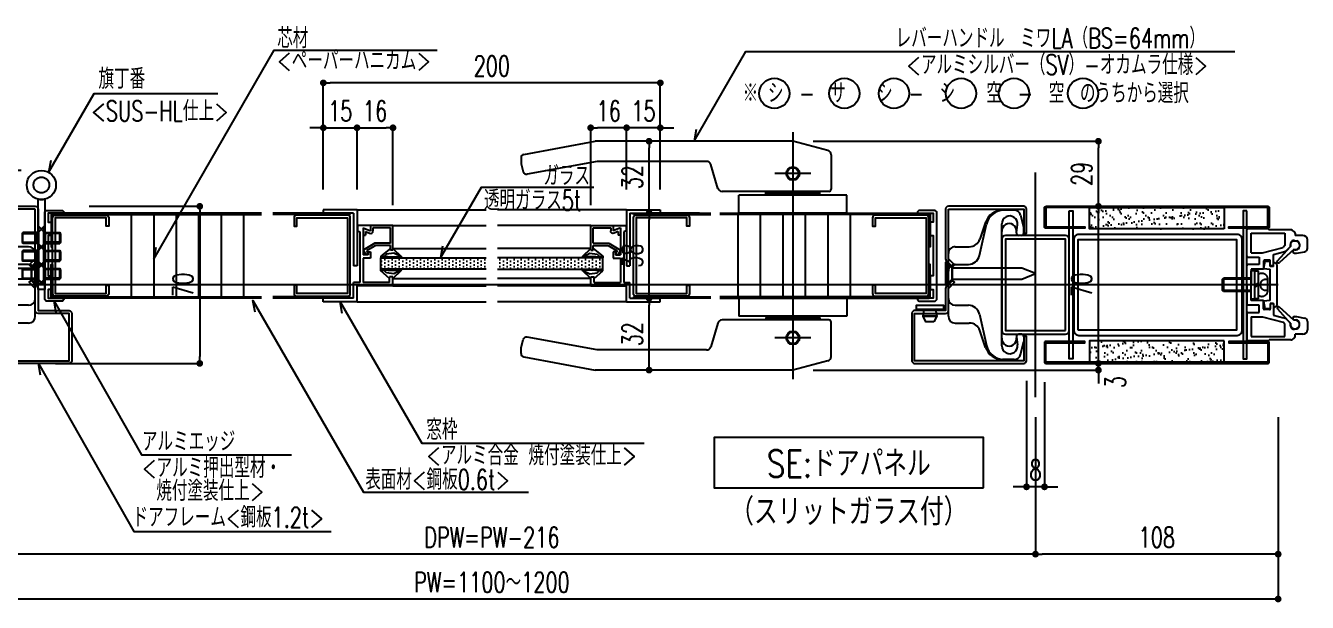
# Model space of a CAD drawing. Extents: x 21 to 47673, y 9 to 26406.
# Drawn here: x 3217 to 3788, y 17802 to 18059 of the extents above; entities that cross this region are included whole.
import ezdxf
from ezdxf.enums import TextEntityAlignment as Align

# ---------------------------------------------------------------- set-up
doc = ezdxf.new("R2010")
doc.units = 0
doc.header["$LTSCALE"] = 10
doc.header["$PDMODE"] = 35
doc.header["$PDSIZE"] = 5
doc.linetypes.add('HIDDEN', pattern=[9.525, 6.35, -3.175])
for name, color, linetype in [('_基準', 1, 'Continuous'), ('_文字', 3, 'Continuous'), ('_製品', 4, 'Continuous'), ('_製品寸法', 9, 'Continuous')]:
    doc.layers.add(name, color=color, linetype=linetype)
doc.styles.add('OKAMURA', font='simplex8.shx', dxfattribs={"width": 0.7, "bigfont": 'BIGFONT.shx'})
doc.dimstyles.new('OKAMURA-003', dxfattribs={"dimscale": 3, "dimtxt": 3, "dimasz": 1, "dimexe": 0, "dimexo": 3, "dimgap": 1, "dimtad": 1, "dimdec": 3, "dimdsep": 46, "dimtxsty": 'OKAMURA', "dimblk1": 'DOT', "dimblk2": 'DOT', "dimsah": 1, "dimcen": 0, "dimclrd": 9, "dimclre": 9, "dimclrt": 3, "dimadec": 0, "dimazin": 0, "dimtfac": 1, "dimtdec": 3, "dimtix": 1, "dimtmove": 2, "dimatfit": 3, "dimldrblk": 'NONE', "dimfxl": 0, "dimtolj": 1, "dimarcsym": 0})

# ---------------------------------------------------------------- blocks, each defined once
blk = doc.blocks.new('P15BASE_TAYNAM_TV')
at = {"layer": '_基準'}
for p, q in [((64, -55), (64, 55)), ((56, 36.6), (72, 36.6)), ((56, -36.6), (72, -36.6))]:
    blk.add_line(p, q, dxfattribs=at)
at = {"layer": '_製品'}
for p, q in [((48.49, 46.89), (64, 51)), ((64, 51), (152, 51)), ((183.77, 45.13), (152, 51)), ((47, 44.96), (47, 29.6)), ((97.43, 30.01), (100.57, 40.59)), ((102.48, 42), (151.18, 42)), ((151.18, 42), (182.3, 36.25)), ((185, 41), (184.02, 37.34)), ((185, 43.66), (185, 41)), ((48, 28.6), (95.52, 28.6)), ((55, 28.6), (55, 28.5)), ((73, 28.6), (73, 28.5)), ((40, 19), (40, 27)), ((40, 27), (88, 27)), ((52, 27.5), (52, 28.5)), ((76, 28.5), (52, 28.5)), ((76, 27.5), (52, 27.5)), ((52.5, 27.3), (52.5, 27.5)), ((52.5, 27), (52.5, 27.3)), ((75.5, 27.3), (52.5, 27.3)), ((75.5, 27.3), (75.5, 27.5)), ((75.5, 27), (75.5, 27.3)), ((76, 27.5), (76, 28.5)), ((88, 19), (88, 27)), ((40, 19), (88, 19)), ((40, -19), (40, -27)), ((40, -19), (88, -19)), ((88, -19), (88, -27)), ((40, -27), (88, -27)), ((52, -27.5), (52, -28.5)), ((76, -27.5), (52, -27.5)), ((76, -28.5), (52, -28.5)), ((52.5, -27), (52.5, -27.3)), ((75.5, -27.3), (52.5, -27.3)), ((52.5, -27.3), (52.5, -27.5)), ((55, -28.6), (55, -28.5)), ((73, -28.6), (73, -28.5)), ((75.5, -27), (75.5, -27.3)), ((75.5, -27.3), (75.5, -27.5)), ((76, -27.5), (76, -28.5)), ((47, -44.96), (47, -29.6)), ((48, -28.6), (95.52, -28.6)), ((97.43, -30.01), (100.57, -40.59)), ((151.18, -42), (182.3, -36.25)), ((185, -41), (184.02, -37.34)), ((102.48, -42), (151.18, -42)), ((183.77, -45.13), (152, -51)), ((185, -43.66), (185, -41)), ((48.49, -46.89), (64, -51)), ((64, -51), (152, -51))]:
    blk.add_line(p, q, dxfattribs=at)
for centre, radius in [((64, 36.6), 3), ((64, 36.6), 2.55), ((64, -36.6), 3), ((64, -36.6), 2.55)]:
    blk.add_circle(centre, radius, dxfattribs=at)
for centre, radius, start, end in [((49, 44.96), 2, 104.8265, 180), ((102.48, 40), 2, 90, 162.8973), ((183.5, 43.66), 1.5, 0, 79.5352), ((182.57, 37.73), 1.5, 259.5352, 345), ((48, 29.6), 1, 180, 270), ((95.52, 30.6), 2, 270, 342.8973), ((48, -29.6), 1, 90, 180), ((95.52, -30.6), 2, 17.1027, 90), ((182.57, -37.73), 1.5, 15, 100.4648), ((49, -44.96), 2, 180, 255.1735), ((102.48, -40), 2, 197.1027, 270), ((183.5, -43.66), 1.5, 280.4648, 0)]:
    blk.add_arc(centre, radius, start, end, dxfattribs=at)
blk = doc.blocks.new('_DOT')
at = {"color": 0, "linetype": 'ByBlock'}
blk.add_line((-0.5, 0), (-1, 0), dxfattribs=at)
at = {"color": 0, "linetype": 'ByBlock', "const_width": 0.5}
blk.add_lwpolyline([(-0.25, 0, 1), (0.25, 0, 1)], format="xyb", close=True, dxfattribs=at)
blk = doc.blocks.new('*D2319')
at = {"layer": '_製品寸法', "color": 9, "lineweight": -2, "transparency": 16777216}
for p, q in [((0, -59), (0, -140)), ((700, -59), (700, -140)), ((697, -140), (3, -140))]:
    blk.add_line(p, q, dxfattribs=at)
at = {"layer": 'Defpoints', "color": 0, "transparency": 16777216}
for p in [(0, -50), (700, -50), (0, -140)]:
    blk.add_point(p, dxfattribs=at)
at = {"layer": '_製品寸法', "color": 9, "lineweight": -2, "transparency": 16777216, "xscale": 3, "yscale": 3, "zscale": 3, "rotation": 180}
blk.add_blockref('_DOT', (0, -140), dxfattribs=at)
at = {"layer": '_製品寸法', "color": 9, "lineweight": -2, "transparency": 16777216, "xscale": 3, "yscale": 3, "zscale": 3}
blk.add_blockref('_DOT', (700, -140), dxfattribs=at)
at = {"layer": '_製品寸法', "color": 3, "transparency": 16777216, "insert": (350, -132.5), "char_height": 9, "attachment_point": 5, "style": 'OKAMURA'}
blk.add_mtext('\\A1;PW=1100～1200', dxfattribs=at)
blk = doc.blocks.new('_None')
blk = doc.blocks.new('*D2320')
at = {"layer": '_製品寸法', "color": 9, "lineweight": -2, "transparency": 16777216}
for p, q in [((592, -59), (592, -120)), ((700, -59), (700, -120)), ((697, -120), (595, -120))]:
    blk.add_line(p, q, dxfattribs=at)
at = {"layer": 'Defpoints', "color": 0, "transparency": 16777216}
for p in [(592, -50), (700, -50), (592, -120)]:
    blk.add_point(p, dxfattribs=at)
at = {"layer": '_製品寸法', "color": 9, "lineweight": -2, "transparency": 16777216, "xscale": 3, "yscale": 3, "zscale": 3, "rotation": 180}
blk.add_blockref('_DOT', (592, -120), dxfattribs=at)
at = {"layer": '_製品寸法', "color": 9, "lineweight": -2, "transparency": 16777216, "xscale": 3, "yscale": 3, "zscale": 3}
blk.add_blockref('_DOT', (700, -120), dxfattribs=at)
at = {"layer": '_製品寸法', "color": 3, "transparency": 16777216, "insert": (646, -112.5), "char_height": 9, "attachment_point": 5, "style": 'OKAMURA'}
blk.add_mtext('\\A1;108', dxfattribs=at)
blk = doc.blocks.new('*D2321')
at = {"layer": '_製品寸法', "color": 9, "lineweight": -2, "transparency": 16777216}
for p, q in [((108, -59), (108, -120)), ((592, -59), (592, -120)), ((589, -120), (111, -120))]:
    blk.add_line(p, q, dxfattribs=at)
at = {"layer": 'Defpoints', "color": 0, "transparency": 16777216}
for p in [(108, -50), (592, -50), (108, -120)]:
    blk.add_point(p, dxfattribs=at)
at = {"layer": '_製品寸法', "color": 9, "lineweight": -2, "transparency": 16777216, "xscale": 3, "yscale": 3, "zscale": 3, "rotation": 180}
blk.add_blockref('_DOT', (108, -120), dxfattribs=at)
at = {"layer": '_製品寸法', "color": 9, "lineweight": -2, "transparency": 16777216, "xscale": 3, "yscale": 3, "zscale": 3}
blk.add_blockref('_DOT', (592, -120), dxfattribs=at)
at = {"layer": '_製品寸法', "color": 3, "transparency": 16777216, "insert": (350, -112.5), "char_height": 9, "attachment_point": 5, "style": 'OKAMURA'}
blk.add_mtext('\\A1;DPW=PW-216', dxfattribs=at)
blk = doc.blocks.new('*D2323')
at = {"layer": '_製品寸法', "color": 9, "lineweight": -2, "transparency": 16777216}
for p, q in [((588, -42.8), (588, -90)), ((596, -43.4), (596, -90)), ((585, -90), (582, -90)), ((596, -90), (588, -90)), ((599, -90), (602, -90))]:
    blk.add_line(p, q, dxfattribs=at)
at = {"layer": 'Defpoints', "color": 0, "transparency": 16777216}
for p in [(588, -33.8), (596, -34.4), (588, -90)]:
    blk.add_point(p, dxfattribs=at)
at = {"layer": '_製品寸法', "color": 9, "lineweight": -2, "transparency": 16777216, "xscale": 3, "yscale": 3, "zscale": 3}
blk.add_blockref('_DOT', (588, -90), dxfattribs=at)
at = {"layer": '_製品寸法', "color": 9, "lineweight": -2, "transparency": 16777216, "xscale": 3, "yscale": 3, "zscale": 3, "rotation": 180}
blk.add_blockref('_DOT', (596, -90), dxfattribs=at)
at = {"layer": '_製品寸法', "color": 3, "transparency": 16777216, "insert": (592, -82.5), "char_height": 9, "attachment_point": 5, "style": 'OKAMURA'}
blk.add_mtext('\\A1;8', dxfattribs=at)
blk = doc.blocks.new('*D2325')
at = {"layer": '_製品寸法', "color": 9, "lineweight": -2, "transparency": 16777216}
for p, q in [((140.5, 51), (63.73, 51)), ((63.73, 48), (63.73, 38)), ((94.4, 35), (63.73, 35))]:
    blk.add_line(p, q, dxfattribs=at)
at = {"layer": 'Defpoints', "color": 0, "transparency": 16777216}
for p in [(149.5, 51), (63.73, 35), (103.4, 35)]:
    blk.add_point(p, dxfattribs=at)
at = {"layer": '_製品寸法', "color": 9, "lineweight": -2, "transparency": 16777216, "xscale": 3, "yscale": 3, "zscale": 3}
for p, rotation in [((63.73, 51), 90), ((63.73, 35), 270)]:
    blk.add_blockref('_DOT', p, dxfattribs=dict(at, rotation=rotation))
at = {"layer": '_製品寸法', "color": 3, "transparency": 16777216, "insert": (56.23, 43), "char_height": 9, "attachment_point": 5, "rotation": 90, "style": 'OKAMURA'}
blk.add_mtext('\\A1;16', dxfattribs=at)
blk = doc.blocks.new('*D2326')
at = {"layer": '_製品寸法', "color": 9, "lineweight": -2, "transparency": 16777216}
for p, q in [((170.8, 35), (220, 35)), ((220, 32), (220, -32)), ((155.8, -35), (220, -35))]:
    blk.add_line(p, q, dxfattribs=at)
at = {"layer": 'Defpoints', "color": 0, "transparency": 16777216}
for p in [(161.8, 35), (146.8, -35), (220, -35)]:
    blk.add_point(p, dxfattribs=at)
at = {"layer": '_製品寸法', "color": 9, "lineweight": -2, "transparency": 16777216, "xscale": 3, "yscale": 3, "zscale": 3}
for p, rotation in [((220, 35), 90), ((220, -35), 270)]:
    blk.add_blockref('_DOT', p, dxfattribs=dict(at, rotation=rotation))
at = {"layer": '_製品寸法', "color": 3, "transparency": 16777216, "insert": (212.5, 0), "char_height": 9, "attachment_point": 5, "rotation": 90, "style": 'OKAMURA'}
blk.add_mtext('\\A1;70', dxfattribs=at)
blk = doc.blocks.new('*D2327')
at = {"layer": '_製品寸法', "color": 9, "lineweight": -2, "transparency": 16777216}
for p, q in [((275, 42.5), (275, 90)), ((422, 90), (278, 90)), ((425, 42.5), (425, 90))]:
    blk.add_line(p, q, dxfattribs=at)
at = {"layer": 'Defpoints', "color": 0, "transparency": 16777216}
for p in [(275, 90), (275, 33.5), (425, 33.5)]:
    blk.add_point(p, dxfattribs=at)
at = {"layer": '_製品寸法', "color": 9, "lineweight": -2, "transparency": 16777216, "xscale": 3, "yscale": 3, "zscale": 3, "rotation": 180}
blk.add_blockref('_DOT', (275, 90), dxfattribs=at)
at = {"layer": '_製品寸法', "color": 9, "lineweight": -2, "transparency": 16777216, "xscale": 3, "yscale": 3, "zscale": 3}
blk.add_blockref('_DOT', (425, 90), dxfattribs=at)
at = {"layer": '_製品寸法', "color": 3, "transparency": 16777216, "insert": (350, 97.5), "char_height": 9, "attachment_point": 5, "style": 'OKAMURA'}
blk.add_mtext('\\A1;200', dxfattribs=at)
blk = doc.blocks.new('*D2328')
at = {"layer": '_製品寸法', "color": 9, "lineweight": -2, "transparency": 16777216}
for p, q in [((407, 70), (404, 70)), ((410, 42.5), (410, 70)), ((425, 70), (410, 70)), ((425, 42.5), (425, 70)), ((428, 70), (431, 70))]:
    blk.add_line(p, q, dxfattribs=at)
at = {"layer": 'Defpoints', "color": 0, "transparency": 16777216}
for p in [(410, 70), (410, 33.5), (425, 33.5)]:
    blk.add_point(p, dxfattribs=at)
at = {"layer": '_製品寸法', "color": 9, "lineweight": -2, "transparency": 16777216, "xscale": 3, "yscale": 3, "zscale": 3}
blk.add_blockref('_DOT', (410, 70), dxfattribs=at)
at = {"layer": '_製品寸法', "color": 9, "lineweight": -2, "transparency": 16777216, "xscale": 3, "yscale": 3, "zscale": 3, "rotation": 180}
blk.add_blockref('_DOT', (425, 70), dxfattribs=at)
at = {"layer": '_製品寸法', "color": 3, "transparency": 16777216, "insert": (417.5, 77.5), "char_height": 9, "attachment_point": 5, "style": 'OKAMURA'}
blk.add_mtext('\\A1;15', dxfattribs=at)
blk = doc.blocks.new('*D2329')
at = {"layer": '_製品寸法', "color": 9, "lineweight": -2, "transparency": 16777216}
for p, q in [((394, 35.5), (394, 70)), ((407, 70), (397, 70)), ((410, 42.5), (410, 70))]:
    blk.add_line(p, q, dxfattribs=at)
at = {"layer": 'Defpoints', "color": 0, "transparency": 16777216}
for p in [(394, 70), (410, 33.5), (394, 26.5)]:
    blk.add_point(p, dxfattribs=at)
at = {"layer": '_製品寸法', "color": 9, "lineweight": -2, "transparency": 16777216, "xscale": 3, "yscale": 3, "zscale": 3, "rotation": 180}
blk.add_blockref('_DOT', (394, 70), dxfattribs=at)
at = {"layer": '_製品寸法', "color": 9, "lineweight": -2, "transparency": 16777216, "xscale": 3, "yscale": 3, "zscale": 3}
blk.add_blockref('_DOT', (410, 70), dxfattribs=at)
at = {"layer": '_製品寸法', "color": 3, "transparency": 16777216, "insert": (402, 77.5), "char_height": 9, "attachment_point": 5, "style": 'OKAMURA'}
blk.add_mtext('\\A1;16', dxfattribs=at)
blk = doc.blocks.new('*D2330')
at = {"layer": '_製品寸法', "color": 9, "lineweight": -2, "transparency": 16777216}
for p, q in [((272, 70), (269, 70)), ((275, 42.5), (275, 70)), ((275, 70), (290, 70)), ((290, 42.5), (290, 70)), ((293, 70), (296, 70))]:
    blk.add_line(p, q, dxfattribs=at)
at = {"layer": 'Defpoints', "color": 0, "transparency": 16777216}
for p in [(290, 70), (275, 33.5), (290, 33.5)]:
    blk.add_point(p, dxfattribs=at)
at = {"layer": '_製品寸法', "color": 9, "lineweight": -2, "transparency": 16777216, "xscale": 3, "yscale": 3, "zscale": 3}
blk.add_blockref('_DOT', (275, 70), dxfattribs=at)
at = {"layer": '_製品寸法', "color": 9, "lineweight": -2, "transparency": 16777216, "xscale": 3, "yscale": 3, "zscale": 3, "rotation": 180}
blk.add_blockref('_DOT', (290, 70), dxfattribs=at)
at = {"layer": '_製品寸法', "color": 3, "transparency": 16777216, "insert": (282.5, 77.5), "char_height": 9, "attachment_point": 5, "style": 'OKAMURA'}
blk.add_mtext('\\A1;15', dxfattribs=at)
blk = doc.blocks.new('*D2331')
at = {"layer": '_製品寸法', "color": 9, "lineweight": -2, "transparency": 16777216}
for p, q in [((290, 42.5), (290, 70)), ((293, 70), (303, 70)), ((306, 35.5), (306, 70))]:
    blk.add_line(p, q, dxfattribs=at)
at = {"layer": 'Defpoints', "color": 0, "transparency": 16777216}
for p in [(306, 70), (290, 33.5), (306, 26.5)]:
    blk.add_point(p, dxfattribs=at)
at = {"layer": '_製品寸法', "color": 9, "lineweight": -2, "transparency": 16777216, "xscale": 3, "yscale": 3, "zscale": 3, "rotation": 180}
blk.add_blockref('_DOT', (290, 70), dxfattribs=at)
at = {"layer": '_製品寸法', "color": 9, "lineweight": -2, "transparency": 16777216, "xscale": 3, "yscale": 3, "zscale": 3}
blk.add_blockref('_DOT', (306, 70), dxfattribs=at)
at = {"layer": '_製品寸法', "color": 3, "transparency": 16777216, "insert": (298, 77.5), "char_height": 9, "attachment_point": 5, "style": 'OKAMURA'}
blk.add_mtext('\\A1;16', dxfattribs=at)
blk = doc.blocks.new('*D2332')
at = {"layer": '_製品寸法', "color": 9, "lineweight": -2, "transparency": 16777216}
for p, q in [((442.5, -6), (420, -6)), ((420, -35), (420, -9)), ((475, -38), (420, -38))]:
    blk.add_line(p, q, dxfattribs=at)
at = {"layer": 'Defpoints', "color": 0, "transparency": 16777216}
for p in [(420, -6), (451.5, -6), (484, -38)]:
    blk.add_point(p, dxfattribs=at)
at = {"layer": '_製品寸法', "color": 9, "lineweight": -2, "transparency": 16777216, "xscale": 3, "yscale": 3, "zscale": 3}
for p, rotation in [((420, -6), 90), ((420, -38), 270)]:
    blk.add_blockref('_DOT', p, dxfattribs=dict(at, rotation=rotation))
at = {"layer": '_製品寸法', "color": 3, "transparency": 16777216, "insert": (412.5, -22), "char_height": 9, "attachment_point": 5, "rotation": 90, "style": 'OKAMURA'}
blk.add_mtext('\\A1;32', dxfattribs=at)
blk = doc.blocks.new('*D2333')
at = {"layer": '_製品寸法', "color": 9, "lineweight": -2, "transparency": 16777216}
for p, q in [((442.5, 32), (420, 32)), ((420, -3), (420, 29)), ((442.5, -6), (420, -6))]:
    blk.add_line(p, q, dxfattribs=at)
at = {"layer": 'Defpoints', "color": 0, "transparency": 16777216}
for p in [(420, 32), (451.5, 32), (451.5, -6)]:
    blk.add_point(p, dxfattribs=at)
at = {"layer": '_製品寸法', "color": 9, "lineweight": -2, "transparency": 16777216, "xscale": 3, "yscale": 3, "zscale": 3}
for p, rotation in [((420, 32), 90), ((420, -6), 270)]:
    blk.add_blockref('_DOT', p, dxfattribs=dict(at, rotation=rotation))
at = {"layer": '_製品寸法', "color": 3, "transparency": 16777216, "insert": (412.5, 13), "char_height": 9, "attachment_point": 5, "rotation": 90, "style": 'OKAMURA'}
blk.add_mtext('\\A1;38', dxfattribs=at)
blk = doc.blocks.new('*D2334')
at = {"layer": '_製品寸法', "color": 9, "lineweight": -2, "transparency": 16777216}
for p, q in [((475, 64), (420, 64)), ((420, 35), (420, 61)), ((442.5, 32), (420, 32))]:
    blk.add_line(p, q, dxfattribs=at)
at = {"layer": 'Defpoints', "color": 0, "transparency": 16777216}
for p in [(420, 64), (484, 64), (451.5, 32)]:
    blk.add_point(p, dxfattribs=at)
at = {"layer": '_製品寸法', "color": 9, "lineweight": -2, "transparency": 16777216, "xscale": 3, "yscale": 3, "zscale": 3}
for p, rotation in [((420, 64), 90), ((420, 32), 270)]:
    blk.add_blockref('_DOT', p, dxfattribs=dict(at, rotation=rotation))
at = {"layer": '_製品寸法', "color": 3, "transparency": 16777216, "insert": (412.5, 48), "char_height": 9, "attachment_point": 5, "rotation": 90, "style": 'OKAMURA'}
blk.add_mtext('\\A1;32', dxfattribs=at)
blk = doc.blocks.new('*D2335')
at = {"layer": '_製品寸法', "color": 9, "lineweight": -2, "transparency": 16777216}
for p, q in [((620, -32), (620, -29)), ((493, -38), (620, -38)), ((605.6, -35), (620, -35)), ((620, -38), (620, -35)), ((620, -41), (620, -44))]:
    blk.add_line(p, q, dxfattribs=at)
at = {"layer": 'Defpoints', "color": 0, "transparency": 16777216}
for p in [(484, -38), (596.6, -35), (620, -35)]:
    blk.add_point(p, dxfattribs=at)
at = {"layer": '_製品寸法', "color": 9, "lineweight": -2, "transparency": 16777216, "xscale": 3, "yscale": 3, "zscale": 3}
for p, rotation in [((620, -35), 270), ((620, -38), 90)]:
    blk.add_blockref('_DOT', p, dxfattribs=dict(at, rotation=rotation))
at = {"layer": '_製品寸法', "color": 3, "transparency": 16777216, "insert": (627.5, -43.32), "char_height": 9, "attachment_point": 5, "rotation": 90, "style": 'OKAMURA'}
blk.add_mtext('\\A1;3', dxfattribs=at)
blk = doc.blocks.new('*D2336')
at = {"layer": '_製品寸法', "color": 9, "lineweight": -2, "transparency": 16777216}
for p, q in [((605.6, 35), (620, 35)), ((620, -32), (620, 32)), ((605.6, -35), (620, -35))]:
    blk.add_line(p, q, dxfattribs=at)
at = {"layer": 'Defpoints', "color": 0, "transparency": 16777216}
for p in [(596.6, 35), (620, 35), (596.6, -35)]:
    blk.add_point(p, dxfattribs=at)
at = {"layer": '_製品寸法', "color": 9, "lineweight": -2, "transparency": 16777216, "xscale": 3, "yscale": 3, "zscale": 3}
for p, rotation in [((620, 35), 90), ((620, -35), 270)]:
    blk.add_blockref('_DOT', p, dxfattribs=dict(at, rotation=rotation))
at = {"layer": '_製品寸法', "color": 3, "transparency": 16777216, "insert": (612.5, 0), "char_height": 9, "attachment_point": 5, "rotation": 90, "style": 'OKAMURA'}
blk.add_mtext('\\A1;70', dxfattribs=at)
blk = doc.blocks.new('*D2337')
at = {"layer": '_製品寸法', "color": 9, "lineweight": -2, "transparency": 16777216}
for p, q in [((493, 64), (620, 64)), ((620, 38), (620, 61)), ((605.6, 35), (620, 35))]:
    blk.add_line(p, q, dxfattribs=at)
at = {"layer": 'Defpoints', "color": 0, "transparency": 16777216}
for p in [(484, 64), (620, 64), (596.6, 35)]:
    blk.add_point(p, dxfattribs=at)
at = {"layer": '_製品寸法', "color": 9, "lineweight": -2, "transparency": 16777216, "xscale": 3, "yscale": 3, "zscale": 3}
for p, rotation in [((620, 64), 90), ((620, 35), 270)]:
    blk.add_blockref('_DOT', p, dxfattribs=dict(at, rotation=rotation))
at = {"layer": '_製品寸法', "color": 3, "transparency": 16777216, "insert": (612.5, 49.5), "char_height": 9, "attachment_point": 5, "rotation": 90, "style": 'OKAMURA'}
blk.add_mtext('\\A1;29', dxfattribs=at)
blk = doc.blocks.new('AUDIT_I_130227104929-0')
for p, q in [((0, 4), (0, -4)), ((0, 4), (0.3, 4)), ((0.3, 4), (0.3, -4)), ((0.3, 4), (2.3, 2)), ((2.72, 2), (2.72, -1.88)), ((8, 1.62), (2.72, 1.62)), ((2.79, 2), (7.78, 2)), ((8, 1.62), (7.78, 2)), ((7.78, 2), (7.78, -1.88)), ((8, -1.5), (8, 1.62)), ((0, -4), (0.3, -4)), ((0.3, -4), (2.3, -1.88)), ((8, -1.5), (2.72, -1.5)), ((2.79, -1.88), (7.78, -1.88)), ((8, -1.5), (7.78, -1.88))]:
    blk.add_line(p, q)
for centre, radius, start, end in [((2.51, 2.21), 0.3, 225, 315), ((2.76, 2.09), 0.101, 249.8874, 290.1126), ((2.51, -2.09), 0.3, 45, 135), ((2.76, -1.97), 0.101, 69.8874, 110.1126)]:
    blk.add_arc(centre, radius, start, end)
blk = doc.blocks.new('A$C04476BE7')
for p, q in [((-1.5, -15), (-1.5, 0)), ((-1.5, 0), (0, 0)), ((0, -13.5), (0, 0)), ((38, -13.5), (38, 0)), ((39.5, 0), (38, 0)), ((39.5, -15), (39.5, 0)), ((-1.5, -15), (5.5, -15)), ((0, -13.5), (7, -13.5)), ((5.5, -31), (5.5, -15)), ((7, -16.2), (7, -13.5)), ((29.58, -16.2), (7, -16.2)), ((38, -13.5), (14.5, -13.5)), ((14.5, -15), (14.5, -13.5)), ((39.5, -15), (14.5, -15)), ((30, -15.2), (29.58, -16.2)), ((32.5, -15.2), (30, -15.2)), ((32.5, -31), (32.5, -15.2)), ((17.84, -17.7), (7, -17.7)), ((7, -29.5), (7, -17.7)), ((17.84, -21), (17.84, -17.7)), ((20.71, -21), (17.84, -21)), ((31.4, -17.7), (19.34, -17.7)), ((21.5, -17.7), (19.34, -18.97)), ((19.34, -19.91), (19.34, -17.7)), ((19.9, -19.91), (19.34, -18.97)), ((20.71, -19.91), (19.34, -19.91)), ((21.11, -19.21), (19.9, -19.91)), ((20.71, -19.91), (20.71, -21)), ((23.5, -23.28), (21.11, -19.21)), ((24.6, -22.98), (21.5, -17.7)), ((28.21, -17.7), (28.21, -18.8)), ((29.74, -18.8), (28.21, -18.8)), ((29.74, -18.8), (28.99, -20.57)), ((31.4, -17.7), (30, -21)), ((32.5, -21), (30, -21)), ((31.4, -22.1), (30, -22.1)), ((31.4, -29.9), (31.4, -22.1)), ((8.83, -29.5), (12.19, -25.59)), ((10.86, -31.4), (11.36, -28.12)), ((11.36, -28.12), (12.35, -27.13)), ((12.5, -28.66), (12.19, -25.59)), ((18.5, -28.66), (18.81, -25.59)), ((19.64, -28.12), (18.65, -27.13)), ((22.17, -29.9), (18.81, -25.59)), ((20.14, -31.4), (19.64, -28.12)), ((23.5, -29.9), (23.5, -23.28)), ((24.6, -29.9), (24.6, -22.98)), ((5.5, -31), (9.5, -31)), ((7, -29.5), (9.5, -29.5)), ((8.79, -31), (12.5, -34.77)), ((9.5, -31), (9.5, -29.5)), ((12.5, -34.77), (10.86, -31.4)), ((22.21, -31), (18.5, -34.77)), ((18.5, -34.77), (20.14, -31.4)), ((21.5, -29.9), (23.5, -29.9)), ((21.5, -31), (21.5, -29.9)), ((21.5, -31), (32.5, -31)), ((24.6, -29.9), (31.4, -29.9))]:
    blk.add_line(p, q)
blk.add_arc((30, -21), 1.1, 157.0113, 270)
blk = doc.blocks.new('A$C32CB7D14')
at = {"layer": '_製品'}
for p, q in [((0, 19.5), (1, 20.5)), ((0, 19.5), (0, 1.5)), ((1.5, 20.5), (1, 20.5)), ((1.5, 18.75), (1.5, 20.5)), ((1.5, 18.75), (3, 18.75)), ((3, 18.75), (3, 21)), ((5.5, 21), (3, 21)), ((3, 17.5), (6, 17.8)), ((3, 17.5), (3, 3.5)), ((6, 17.8), (5.5, 21)), ((0, 1.5), (1, 0.5)), ((1.5, 0.5), (1, 0.5)), ((1.5, 2.25), (1.5, 0.5)), ((1.5, 2.25), (3, 2.25)), ((6, 3.2), (3, 3.5)), ((3, 2.25), (3, 0)), ((5.5, 0), (6, 3.2)), ((5.5, 0), (3, 0))]:
    blk.add_line(p, q, dxfattribs=at)
blk = doc.blocks.new('A$C72ED3FC6')
at = {"layer": '_製品'}
for p, q in [((12.8, 12.5), (14.4, 12.5)), ((12.8, 12.5), (12.8, 0)), ((14.4, 12.5), (14.4, 0)), ((16, 12.5), (14.4, 12.5)), ((16, 12.5), (16, 0)), ((0.5, 9.25), (0, 8.75)), ((12.8, 8.75), (0, 8.75)), ((0, 8.75), (0, 3.75)), ((12.8, 9.25), (0.5, 9.25)), ((0.5, 3.25), (0.5, 9.25)), ((14.4, 7.17), (16, 6.25)), ((14.4, 6.25), (16, 5.33)), ((12.8, 3.75), (0, 3.75)), ((0, 3.75), (0.5, 3.25)), ((12.8, 3.25), (0.5, 3.25)), ((14.4, 0), (12.8, 0)), ((14.4, 0), (16, 0))]:
    blk.add_line(p, q, dxfattribs=at)
at = {"layer": '_製品', "linetype": 'HIDDEN', "ltscale": 0.5}
blk.add_line((20, 3.75), (20, 8.75), dxfattribs=at)
for centre, radius, start, end in [((17.54, 9.05), 2.48, 353.0727, 128.2119), ((19.36, 6.46), 2.37, 74.4113, 185.2), ((19.36, 6.04), 2.37, 174.8002, 285.5887), ((17.54, 3.45), 2.48, 231.7881, 6.9274)]:
    blk.add_arc(centre, radius, start, end, dxfattribs=at)
blk = doc.blocks.new('A$C47657887')
at = {"layer": '_製品'}
for p, q in [((2.51, 6.02), (8.92, 0.18)), ((9.77, 1.02), (3.93, 7.44))]:
    blk.add_line(p, q, dxfattribs=at)
for centre, radius, start, end in [((1.99, 7.95), 2, 345.1323, 284.8682), ((9.35, 0.6), 0.6, 225, 45)]:
    blk.add_arc(centre, radius, start, end, dxfattribs=at)
blk = doc.blocks.new('P15CEUS枠')
at = {"layer": '_製品'}
for p, q in [((-8, 22.96), (-8, 22)), ((-7.55, 23.8), (-6.75, 24.33)), ((-6.2, 24.5), (3.5, 24.5)), ((11.5, 23), (-3.5, 23)), ((-3.5, 23), (-3.5, 17.47)), ((3.91, 24.91), (3.5, 24.5)), ((4.12, 25), (13, 25)), ((11.5, 14.27), (11.5, 23)), ((13.5, 12.77), (13.5, 24.5)), ((-13.5, 16.26), (-13.5, 20)), ((-11.5, 22), (-8, 22)), ((-10, 18.11), (-10, 17.14)), ((-7.76, 19.77), (-8.76, 19.59)), ((-6, 18.29), (-6, 17.14)), ((-6, 17.14), (-4.29, 15.43)), ((-3.5, 17.47), (-2.68, 16.65)), ((-8.61, 14.14), (-12.26, 14.78)), ((-7.75, 14.14), (-8.61, 14.14)), ((-7.75, 15.64), (-8.5, 15.64)), ((1.5, 13.5), (-2.92, 14.64)), ((6.5, 14.27), (-2.68, 16.65)), ((1.5, 8.8), (1.5, 13.5)), ((11.5, 14.27), (6.5, 14.27)), ((8, 12.27), (8, 9)), ((13, 12.27), (8, 12.27)), ((1.8, 8.5), (2.7, 8.5)), ((3, 8.8), (3, 10.7)), ((3.3, 11), (5.7, 11)), ((6, 10.7), (6, 7)), ((6, 7), (11.5, 7)), ((8, 9), (13, 9)), ((11.5, 7), (11.5, 0.3)), ((13.5, 0.3), (13.5, 8.5)), ((11.5, 0.3), (11.8, 0)), ((11.5, -0.3), (11.8, 0)), ((13.5, 0.3), (13.2, 0)), ((13.2, 0), (13.5, -0.3)), ((11.5, -7), (11.5, -0.3)), ((13.5, -0.3), (13.5, -8.5)), ((1.5, -8.8), (1.5, -13.5)), ((1.8, -8.5), (2.7, -8.5)), ((3, -8.8), (3, -10.7)), ((3.3, -11), (5.7, -11)), ((6, -7), (11.5, -7)), ((6, -10.7), (6, -7)), ((8, -9), (13, -9)), ((8, -12.27), (8, -9)), ((-13.5, -16.26), (-13.5, -20)), ((-8.61, -14.14), (-12.26, -14.78)), ((-7.75, -14.14), (-8.61, -14.14)), ((-7.75, -15.64), (-8.5, -15.64)), ((-6, -17.14), (-4.29, -15.43)), ((-3.5, -17.47), (-2.68, -16.65)), ((1.5, -13.5), (-2.92, -14.64)), ((6.5, -14.27), (-2.68, -16.65)), ((11.5, -14.27), (6.5, -14.27)), ((13, -12.27), (8, -12.27)), ((11.5, -14.27), (11.5, -23)), ((13.5, -12.77), (13.5, -24.5)), ((13.5, -12.77), (13.5, -24.5)), ((-11.5, -22), (-8, -22)), ((-10, -18.11), (-10, -17.14)), ((-7.76, -19.77), (-8.76, -19.59)), ((-8, -22.96), (-8, -22)), ((-6, -18.29), (-6, -17.14)), ((-3.5, -23), (-3.5, -17.47)), ((-7.55, -23.8), (-6.75, -24.33)), ((-6.2, -24.5), (3.5, -24.5)), ((11.5, -23), (-3.5, -23)), ((3.91, -24.91), (3.5, -24.5)), ((4.12, -25), (13, -25))]:
    blk.add_line(p, q, dxfattribs=at)
for centre, radius, start, end in [((-7, 22.96), 1, 123.6901, 180), ((-6.2, 23.5), 1, 90, 123.6901), ((4.12, 24.7), 0.3, 90, 135), ((13, 24.5), 0.5, 0, 90), ((-11.5, 20), 2, 90, 180), ((-8.5, 18.11), 1.5, 100, 180), ((-8.5, 17.14), 1.5, 180, 270), ((-7.5, 18.29), 1.5, 0, 100), ((-12, 16.26), 1.5, 180, 260), ((-7.75, 14.89), 0.75, 270, 90), ((-2.17, 17.55), 3, 225, 255.5), ((13, 12.77), 0.5, 270, 0), ((1.8, 8.8), 0.3, 180, 270), ((2.7, 8.8), 0.3, 270, 0), ((3.3, 10.7), 0.3, 90, 180), ((5.7, 10.7), 0.3, 0, 90), ((13, 8.5), 0.5, 0, 90), ((1.8, -8.8), 0.3, 90, 180), ((2.7, -8.8), 0.3, 0, 90), ((3.3, -10.7), 0.3, 180, 270), ((5.7, -10.7), 0.3, 270, 360), ((13, -8.5), 0.5, 270, 0), ((-12, -16.26), 1.5, 100, 180), ((-8.5, -17.14), 1.5, 90, 180), ((-7.75, -14.89), 0.75, 270, 90), ((-2.17, -17.55), 3, 104.5, 135), ((13, -12.77), 0.5, 0, 90), ((-11.5, -20), 2, 180, 270), ((-8.5, -18.11), 1.5, 180, 260), ((-7.5, -18.29), 1.5, 260, 360), ((-7, -22.96), 1, 180, 236.3099), ((-6.2, -23.5), 1, 236.3099, 270), ((4.12, -24.7), 0.3, 225, 270), ((13, -24.5), 0.5, 270, 0)]:
    blk.add_arc(centre, radius, start, end, dxfattribs=at)
for name, p in [('A$C47657887', (-9.98, 9.71)), ('A$C32CB7D14', (0, -10.5))]:
    blk.add_blockref(name, p, dxfattribs=at)
at = {"layer": '_製品', "xscale": -1}
blk.add_blockref('A$C72ED3FC6', (24.3, -6.25), dxfattribs=at)
at = {"layer": '_製品', "xscale": -1, "rotation": 180}
blk.add_blockref('A$C47657887', (-9.98, -9.71), dxfattribs=at)
blk = doc.blocks.new('P15SE_TV2')
at = {"layer": '_製品'}
h = blk.add_hatch(dxfattribs=at)
h.set_pattern_fill('AR-SAND', color=256, scale=0.1, style=0)
h.set_pattern_definition([(37.5, (-4872.2946, -2583.4344), (-0.160003, 4.8941324), [0, -3.8608, 0, -4.318, 0, -4.1275]), (7.5, (-4872.2946, -2583.4344), (4.495233, 7.168251), [0, -2.0828, 0, -3.4798, 0, -1.3335]), (327.5, (-4875.419, -2583.4344), (7.9099237, 0.014372), [0, -1.27, 0, -4.572, 0, -5.969]), (317.5, (-4875.419, -2583.4344), (7.6355645, 2.229293), [0, -0.635, 0, -2.9972, 0, -3.429])])
h.paths.add_polyline_path([(24, 24.9), (84, 24.9), (84, 34.4), (24, 34.4)])
h = blk.add_hatch(dxfattribs=at)
h.set_pattern_fill('DOTS', color=256, angle=90, style=0)
h.set_pattern_definition([(90, (-1440.852, -38.369), (1.5875, 0.79375), [0, -1.5875])])
edge = h.paths.add_edge_path()
edge.add_line((347.5, -7), (300.59, -7))
edge.add_line((300.59, -7), (300.59, -12))
edge.add_line((300.59, -12), (347.5, -12))
h = blk.add_hatch(dxfattribs=at)
h.set_pattern_fill('DOTS', color=256, angle=90, style=0)
h.set_pattern_definition([(90, (2274.2683, -38.369), (-1.5875, 0.79375), [0, -1.5875])])
edge = h.paths.add_edge_path()
edge.add_line((352.5, -7), (399.41, -7))
edge.add_line((399.41, -7), (399.41, -12))
edge.add_line((399.41, -12), (352.5, -12))
h = blk.add_hatch(dxfattribs=at)
h.set_pattern_fill('AR-SAND', color=256, scale=0.1, style=0)
h.set_pattern_definition([(37.5, (-4872.2946, -2676.4513), (-0.160003, 4.8941324), [0, -3.8608, 0, -4.318, 0, -4.1275]), (7.5, (-4872.2946, -2676.451), (4.495233, 7.168251), [0, -2.0828, 0, -3.4798, 0, -1.3335]), (327.5, (-4875.419, -2676.4513), (7.9099237, 0.014372), [0, -1.27, 0, -4.572, 0, -5.969]), (317.5, (-4875.419, -2676.451), (7.6355645, 2.229293), [0, -0.635, 0, -2.9972, 0, -3.429])])
h.paths.add_polyline_path([(24, -24.9), (84, -24.9), (84, -34.4), (24, -34.4)])
for p, q in [((114.63, 31.03), (113.2, 25.3)), ((117.54, 33.3), (122.66, 33.3)), ((113.2, 23), (113.2, 25.3)), ((116.49, 23.13), (116.03, 26.76)), ((123, 27.2), (123, 23.94)), ((123, 27.2), (123, -27.2)), ((123, 23.94), (123, -27.2)), ((132.99, 13.01), (129.81, 27.07)), ((130.24, 27.86), (132.75, 20.4)), ((114.2, 22), (115.5, 22)), ((143.8, 17), (137.49, 17)), ((146.8, 14), (146.8, -14)), ((553.2, 14), (553.2, -14)), ((556.2, 17), (562.51, 17)), ((143.8, 9.11), (137.87, 9.11)), ((252.5, 6), (287, 6)), ((287, 5.4), (287, 6)), ((290, 7.5), (347.5, 7.5)), ((410, 7.5), (352.5, 7.5)), ((413, 6), (447.5, 6)), ((413, 5.4), (413, 6)), ((556.2, 9.11), (562.13, 9.11)), ((190.5, -31.4), (190.5, 5.4)), ((200.5, -31.4), (200.5, 5.4)), ((210.5, -31.4), (210.5, 5.4)), ((220.5, -31.4), (220.5, 5.4)), ((230.5, -31.4), (230.5, 5.4)), ((240.5, -31.4), (240.5, 5.4)), ((287, 5.4), (252.5, 5.4)), ((306, 0.5), (347.5, 0.5)), ((394, 0.5), (352.5, 0.5)), ((413, 5.4), (447.5, 5.4)), ((460.5, -31.4), (460.5, 5.4)), ((470.5, -31.4), (470.5, 5.4)), ((480.5, -31.4), (480.5, 5.4)), ((490.5, -31.4), (490.5, 5.4)), ((500.5, -31.4), (500.5, 5.4)), ((510.5, -31.4), (510.5, 5.4)), ((306, -2.79), (347.5, -2.79)), ((394, -2.79), (352.5, -2.79)), ((143.8, -9.11), (137.87, -9.11)), ((300.59, -6.19), (300.59, -7)), ((303.66, -6.5), (309.77, -6.5)), ((309.77, -6.5), (309.77, -7)), ((396.34, -6.5), (390.23, -6.5)), ((390.23, -6.5), (390.23, -7)), ((399.41, -6.19), (399.41, -7)), ((556.2, -9.11), (562.13, -9.11)), ((132.99, -13.01), (129.81, -27.07)), ((143.8, -17), (137.49, -17)), ((300.59, -12.81), (300.59, -12)), ((303.66, -12.5), (309.77, -12.5)), ((306, -16.21), (347.5, -16.21)), ((309.77, -12.5), (309.77, -12)), ((394, -16.21), (352.5, -16.21)), ((390.23, -12.5), (390.23, -12)), ((396.34, -12.5), (390.23, -12.5)), ((399.41, -12.81), (399.41, -12)), ((556.2, -17), (562.51, -17)), ((114.2, -22), (115.5, -22)), ((130.24, -27.86), (132.75, -20.4)), ((113.2, -23), (113.2, -25.3)), ((114.63, -31.03), (113.2, -25.3)), ((116.49, -23.13), (116.03, -26.76)), ((306, -26.5), (347.5, -26.5)), ((394, -26.5), (352.5, -26.5)), ((117.54, -33.3), (122.66, -33.3)), ((287, -31.4), (252.5, -31.4)), ((287, -32), (252.5, -32)), ((287, -31.4), (287, -32)), ((290, -33.5), (347.5, -33.5)), ((410, -33.5), (352.5, -33.5)), ((413, -31.4), (447.5, -31.4)), ((413, -31.4), (413, -32)), ((413, -32), (447.5, -32))]:
    blk.add_line(p, q, dxfattribs=at)
for points in [[(103.4, 35), (4.6, 35, 0.414214), (4, 34.4), (4, 25.8, 0.414214), (4.6, 25.2), (22, 25.2), (22, 25.8), (4.6, 25.8), (4.6, 34.4), (103.4, 34.4), (103.4, 25.8), (86, 25.8), (86, 25.2), (103.4, 25.2, 0.414214), (104, 25.8), (104, 34.4, 0.414214)], [(146.8, 11.5), (146.8, 1.6), (144.05, -1.15), (144.9, -2), (147.65, 0.75, 0.198912), (148, 1.6), (148, 11.5), (161.8, 11.5, 0.414214), (163, 12.7), (163, 33.8, 0.414214), (161.8, 35), (113.2, 35, 0.414214), (112, 33.8), (112, 23), (113.2, 23), (113.2, 33.8), (161.8, 33.8), (161.8, 12.7), (148, 12.7, 0.414214)], [(553.2, 11.5), (553.2, 1.6), (555.95, -1.15), (555.1, -2), (552.35, 0.75, -0.198912), (552, 1.6), (552, 11.5), (538.2, 11.5, -0.414214), (537, 12.7), (537, 33.8, -0.414214), (538.2, 35), (586.8, 35, -0.414214), (588, 33.8), (588, 23), (586.8, 23), (586.8, 33.8), (538.2, 33.8), (538.2, 12.7), (552, 12.7, -0.414214)], [(88.7, 22.5), (18.3, 22.5, 0.414214), (16, 20.2), (16, -20.2, 0.414214), (18.3, -22.5), (88.7, -22.5, 0.414214), (91, -20.2), (91, 20.2, 0.414214)], [(93, 20.4), (93, -20.4, 0.414214), (94.6, -22), (121.4, -22, 0.414214), (123, -20.4), (123, 20.4, 0.414214), (121.4, 22), (94.6, 22, 0.414214)], [(179.3, 5.1), (156.7, 5.1, 0.414214), (155.5, 3.9), (155.5, -29.9, 0.414214), (156.7, -31.1), (179.3, -31.1, 0.414214), (180.5, -29.9), (180.5, -26.1), (179.3, -26.1), (179.3, -29.9), (156.7, -29.9), (156.7, 3.9), (179.3, 3.9), (179.3, 0.1), (180.5, 0.1), (180.5, 3.9, 0.414214)], [(263.2, 5.1), (285.8, 5.1, -0.414214), (287, 3.9), (287, -29.9, -0.414214), (285.8, -31.1), (263.2, -31.1, -0.414214), (262, -29.9), (262, -26.1), (263.2, -26.1), (263.2, -29.9), (285.8, -29.9), (285.8, 3.9), (263.2, 3.9), (263.2, 0.1), (262, 0.1), (262, 3.9, -0.414214)], [(436.8, 5.1), (414.2, 5.1, 0.414214), (413, 3.9), (413, -29.9, 0.414214), (414.2, -31.1), (436.8, -31.1, 0.414214), (438, -29.9), (438, -26.1), (436.8, -26.1), (436.8, -29.9), (414.2, -29.9), (414.2, 3.9), (436.8, 3.9), (436.8, 0.1), (438, 0.1), (438, 3.9, 0.414214)], [(521.7, 5.1), (544.3, 5.1, -0.414214), (545.5, 3.9), (545.5, -29.9, -0.414214), (544.3, -31.1), (521.7, -31.1, -0.414214), (520.5, -29.9), (520.5, -26.1), (521.7, -26.1), (521.7, -29.9), (544.3, -29.9), (544.3, 3.9), (521.7, 3.9), (521.7, 0.1), (520.5, 0.1), (520.5, 3.9, -0.414214)], [(549, 2), (552, 2), (552, -38.18, 0.116963), (549, -38.18)], [(146.8, -33.8), (113.2, -33.8), (113.2, -23), (112, -23), (112, -33.8, 0.414214), (113.2, -35), (146.8, -35, 0.414214), (148, -33.8), (148, -11.6, 0.198912), (147.65, -10.75), (144.9, -8), (144.05, -8.85), (146.8, -11.6)], [(553.2, -33.8), (586.8, -33.8), (586.8, -23), (588, -23), (588, -33.8, -0.414214), (586.8, -35), (553.2, -35, -0.414214), (552, -33.8), (552, -11.6, -0.198912), (552.35, -10.75), (555.1, -8), (555.95, -8.85), (553.2, -11.6)], [(103.4, -35), (4.6, -35, -0.414214), (4, -34.4), (4, -25.8, -0.414214), (4.6, -25.2), (22, -25.2), (22, -25.8), (4.6, -25.8), (4.6, -34.4), (103.4, -34.4), (103.4, -25.8), (86, -25.8), (86, -25.2), (103.4, -25.2, -0.414214), (104, -25.8), (104, -34.4, -0.414214)]]:
    blk.add_lwpolyline(points, format="xyb", close=True, dxfattribs=at)
for points in [[(24, 24.9), (84, 24.9), (84, 34.4), (24, 34.4)], [(14, -33), (15.6, -33), (15.6, 33), (14, 33)], [(93, -33), (91.4, -33), (91.4, 33), (93, 33)], [(88.95, 20.2), (88.95, -20.2), (18.55, -20.2), (18.55, 20.2)], [(94.6, 20.4), (94.6, -20.4), (121.4, -20.4), (121.4, 20.4)], [(153.25, 16.5), (156.75, 16.5), (158, 14), (152, 14)], [(152, 14), (158, 14), (157.5, 11), (152.5, 11)], [(149, 11), (161, 11), (161, 9), (149, 9)], [(154.9, 2), (153.5, 2), (153.5, 6), (160.5, 6), (160.5, 6.6), (159.9, 7.2), (152.6, 7.2), (152, 6.6), (152, -32.6), (152.6, -33.2), (159.9, -33.2), (160.5, -32.6), (160.5, -32), (153.5, -32), (153.5, -28), (154.9, -28), (154.9, -22), (153.5, -22), (153.5, -4), (154.9, -4)], [(546.1, 2), (547.5, 2), (547.5, 6), (540.5, 6), (540.5, 6.6), (541.1, 7.2), (548.4, 7.2), (549, 6.6), (549, -32.6), (548.4, -33.2), (541.1, -33.2), (540.5, -32.6), (540.5, -32), (547.5, -32), (547.5, -28), (546.1, -28), (546.1, -22), (547.5, -22), (547.5, -4), (546.1, -4)], [(147.62, 0), (147.62, -10), (148, -10), (148, 0)], [(552.37, 0), (552.37, -10), (552, -10), (552, 0)], [(123, -2.5), (114.04, -2.5), (108, -5), (114.04, -7.5), (123, -7.5)], [(24, -24.9), (84, -24.9), (84, -34.4), (24, -34.4)]]:
    blk.add_lwpolyline(points, close=True, dxfattribs=at)
for points in [[(248.5, 6), (155.49, 6, 0.408367), (154.9, 5.41), (154.9, -9), (155.5, -9), (155.5, 5.4), (248.5, 5.4)], [(452.5, 6), (545.51, 6, -0.408367), (546.1, 5.41), (546.1, -9), (545.5, -9), (545.5, 5.4), (452.5, 5.4)], [(248.5, -32), (155.49, -32, -0.408733), (154.9, -31.41), (154.9, -17), (155.5, -17), (155.5, -31.4), (248.5, -31.4)], [(452.5, -32), (545.51, -32, 0.408733), (546.1, -31.41), (546.1, -17), (545.5, -17), (545.5, -31.4), (452.5, -31.4)]]:
    blk.add_lwpolyline(points, format="xyb", dxfattribs=at)
at = {"layer": '_製品', "linetype": 'HIDDEN'}
for points in [[(147.62, -10), (147.62, 0), (145.12, -2.5), (145.12, -7.5)], [(552.37, -10), (552.37, 0), (554.87, -2.5), (554.87, -7.5)], [(145.12, -2.5), (123, -2.5), (123, -7.5), (145.12, -7.5)], [(554.87, -2.5), (577, -2.5), (577, -7.5), (554.87, -7.5)]]:
    blk.add_lwpolyline(points, close=True, dxfattribs=at)
at = {"layer": '_製品', "elevation": 644.37}
blk.add_lwpolyline([(347.5, -7), (300.59, -7), (300.59, -12), (347.5, -12)], dxfattribs=at)
at = {"layer": '_製品'}
blk.add_lwpolyline([(352.5, -7), (399.41, -7), (399.41, -12), (352.5, -12)], dxfattribs=at)
blk.add_circle((550.5, -44.5), 6.5, dxfattribs=at)
at = {"layer": '_製品', "linetype": 'HIDDEN'}
blk.add_circle((550.5, -44.5), 3.5, dxfattribs=at)
at = {"layer": '_製品'}
for centre, radius, start, end in [((117.54, 30.3), 3, 90, 165.9638), ((119.5, 27.2), 3.5, 0, 187.2804), ((122.01, 25.3), 8, 12.7533, 90), ((122.66, 25.3), 8, 18.6456, 90), ((114.2, 23), 1, 180, 270), ((115.5, 23), 1, 270, 7.2804), ((119.71, 24.01), 3.3, 356.4155, 186.629), ((137.49, 22), 5, 198.6456, 270), ((137.87, 14.11), 5, 192.7533, 270), ((143.8, 14), 3, 0, 90), ((556.2, 14), 3, 90, 180), ((143.8, 6.11), 3, 0, 90), ((556.2, 6.11), 3, 90, 180), ((137.87, -14.11), 5, 90, 167.2467), ((143.8, -6.11), 3, 270, 0), ((556.2, -6.11), 3, 180, 270), ((137.49, -22), 5, 90, 161.3544), ((143.8, -14), 3, 270, 0), ((556.2, -14), 3, 180, 270), ((114.2, -23), 1, 90, 180), ((115.5, -23), 1, 352.7196, 90), ((119.5, -27.2), 3.5, 172.7196, 0), ((119.71, -24.01), 3.3, 173.371, 3.5845), ((122.01, -25.3), 8, 270, 347.2467), ((122.66, -25.3), 8, 270, 341.3544), ((117.54, -30.3), 3, 194.0362, 270)]:
    blk.add_arc(centre, radius, start, end, dxfattribs=at)
blk.add_blockref('P15CEUS枠', (0.5, 0), dxfattribs=at)
at = {"layer": '_製品', "xscale": -1, "rotation": 90}
blk.add_blockref('A$C04476BE7', (275, 6), dxfattribs=at)
at = {"layer": '_製品', "rotation": 270}
blk.add_blockref('A$C04476BE7', (425, 6), dxfattribs=at)
at = {"layer": '_製品', "yscale": 1.25, "zscale": 1.25}
for p, xscale in [((552, -5), -1.25), ((549, -5), 1.25), ((552, -13), -1.25), ((549, -13), 1.25), ((552, -21), -1.25), ((549, -21), 1.25)]:
    blk.add_blockref('AUDIT_I_130227104929-0', p, dxfattribs=dict(at, xscale=xscale))
blk = doc.blocks.new('*U2318')
at = {"layer": '_基準'}
for p, q in [((592, -50), (592, 50)), ((700, 0), (0, 0))]:
    blk.add_line(p, q, dxfattribs=at)
at = {"layer": '_文字', "color": 9}
for points in [[(200.4239, 16.6664), (199.5, 11.4263), (253.0479, 104.5349), (325.6634, 104.5349)], [(440.9239, 69.2401), (440, 64), (463.0045, 104), (680.7801, 104)], [(153.6614, 55.3769), (152.7374, 50.1368), (172.9459, 85.3203), (228.0865, 85.3203)], [(328.1, 17.2404), (327.176, 12), (345.3653, 43.5047), (395.3465, 43.5047)], [(156.0862, -12.4553), (155.25, -7.2005), (194.096, -75.6745), (260.8514, -75.6745)], [(244.5867, -12.1729), (243.6627, -6.9328), (292.8364, -92.4355), (366.3131, -92.4355)], [(283.424, -12.7403), (282.5, -7.5), (318.8196, -70.5007), (417.7847, -70.5007)], [(149.0901, -40.2548), (148.2539, -35), (190.7225, -109.8597), (278.512, -109.8597)]]:
    blk.add_lwpolyline(points, dxfattribs=at)
blk.add_lwpolyline([(568.9046, -90.5), (568.9046, -68), (448.9046, -68), (448.9046, -90.5)], close=True, dxfattribs=at)
at = {"layer": '_文字', "color": 1}
for centre in [(475.7629, 85.3252), (506.8951, 85.3252), (528.9821, 85.3252), (558.8521, 85.3252), (582.4116, 85.3252), (613.1231, 85.3252)]:
    blk.add_circle(centre, 6.7034, dxfattribs=at)
at = {"layer": '_製品', "rotation": 180}
for name, p in [('P15BASE_TAYNAM_TV', (548, 13)), ('P15SE_TV2', (700, 0))]:
    blk.add_blockref(name, p, dxfattribs=at)
at = {"layer": '_文字', "style": 'OKAMURA', "width": 0.7}
for s, p in [('芯材', (254.4662, 105.4395)), ('レバーハンドル\u3000ミワLA（BS=64mm）', (529.7269, 105.4151)), ('<ペーパーハニカム>', (254.4662, 95.4628)), ('<アルミシルバー（SV）-オカムラ仕様> ', (534.517, 93.5692)), ('旗丁番', (174.9121, 87.3257)), ('<SUS-HL仕上> ', (171.6893, 72.9583)), ('ガラス ', (372.8943, 44.1034)), ('透明ガラス5t', (346.4962, 33.1501)), ('窓枠 ', (320.8551, -69.027)), ('アルミエッジ', (194.2488, -74.2594)), ('<アルミ合金 焼付塗装仕上>', (320.8551, -80.4111)), ('<アルミ押出型材・', (194.275, -86.0182)), ('表面材<鋼板0.6t>', (293.6736, -91.2421)), ('焼付塗装仕上> ', (200.6361, -96.2627)), ('ドアフレーム<鋼板1.2t>', (190.056, -108.0793))]:
    blk.add_text(s, height=9, dxfattribs=at).set_placement(p)
at = {"layer": '_文字', "color": 1, "style": 'OKAMURA', "width": 0.7}
blk.add_text('※ シ\u3000-\u3000サ\u3000\u3000シ\u3000-\u3000シ\u3000\u3000空\u3000-\u3000空\u3000のうちから選択\u3000', height=9, dxfattribs=at).set_placement((461.6381, 80.9464))
at = {"layer": '_文字', "style": 'OKAMURA', "width": 0.8}
for s, p in [('SE:ドアパネル', (508.9046, -79.25)), ('（スリットガラス付）', (508.9046, -100.5))]:
    blk.add_text(s, height=12, dxfattribs=at).set_placement(p, align=Align.MIDDLE)
at = {"layer": '_製品寸法'}
for base, p1, p2, text, picture, middle in [((275, 90), (425, 33.4999), (275, 33.4999), '200', '*D2327', (350, 97.5)), ((0, -140), (700, -50), (0, -50), 'PW=1100～1200', '*D2319', (350, -132.5)), ((108, -120), (592, -50), (108, -50), 'DPW=PW-216', '*D2321', (350, -112.5))]:
    dim = blk.add_linear_dim(base=base, p1=p1, p2=p2, angle=180, text=text, dimstyle='OKAMURA-003', dxfattribs=at)
    dim.commit()
    dim.dimension.update_dxf_attribs({"geometry": picture, "text_midpoint": middle})
for base, p1, p2, picture, middle in [((290, 70), (275, 33.4999), (290, 33.4999), '*D2330', (282.5, 77.5)), ((306, 70), (290, 33.4999), (306, 26.4999), '*D2331', (298, 77.5))]:
    dim = blk.add_linear_dim(base=base, p1=p1, p2=p2, dimstyle='OKAMURA-003', dxfattribs=at)
    dim.commit()
    dim.dimension.update_dxf_attribs({"geometry": picture, "text_midpoint": middle})
for base, p1, p2, angle, picture, middle in [((394, 70), (410, 33.4999), (394, 26.4999), 180, '*D2329', (402, 77.5)), ((410, 70), (425, 33.4999), (410, 33.4999), 180, '*D2328', (417.5, 77.5)), ((420, 64), (451.5, 32), (484, 64), 270, '*D2334', (412.5, 48)), ((620, 64), (596.6, 35), (484, 64), 270, '*D2337', (612.5, 49.5)), ((63.7285, 35), (149.5, 51), (103.4, 35), 270, '*D2325', (56.2285, 43)), ((220, -35), (161.8, 35), (146.8, -35), 90, '*D2326', (212.5, 0)), ((620, 35), (596.6, -35), (596.6, 35), 270, '*D2336', (612.5, 0)), ((420, 32), (451.5, -6), (451.5, 32), 270, '*D2333', (412.5, 13)), ((420, -6), (484, -38), (451.5, -6), 270, '*D2332', (412.5, -22)), ((588, -90), (596, -34.4), (588, -33.8), 180, '*D2323', (592, -82.5)), ((592, -120), (700, -50), (592, -50), 180, '*D2320', (646, -112.5))]:
    dim = blk.add_linear_dim(base=base, p1=p1, p2=p2, angle=angle, dimstyle='OKAMURA-003', dxfattribs=at)
    dim.commit()
    dim.dimension.update_dxf_attribs({"geometry": picture, "text_midpoint": middle})
dim = blk.add_linear_dim(base=(620, -35), p1=(484, -38), p2=(596.6, -35), angle=270, dimstyle='OKAMURA-003', dxfattribs=at)
dim.commit()
dim.dimension.update_dxf_attribs({"geometry": '*D2335', "text_midpoint": (627.5, -43.3156), "dimtype": 160})

msp = doc.modelspace()

# ---------------------------------------------------------------- block references
msp.add_blockref('*U2318', (3074.7996, 17943.5495))

doc.saveas('drawing.dxf')
